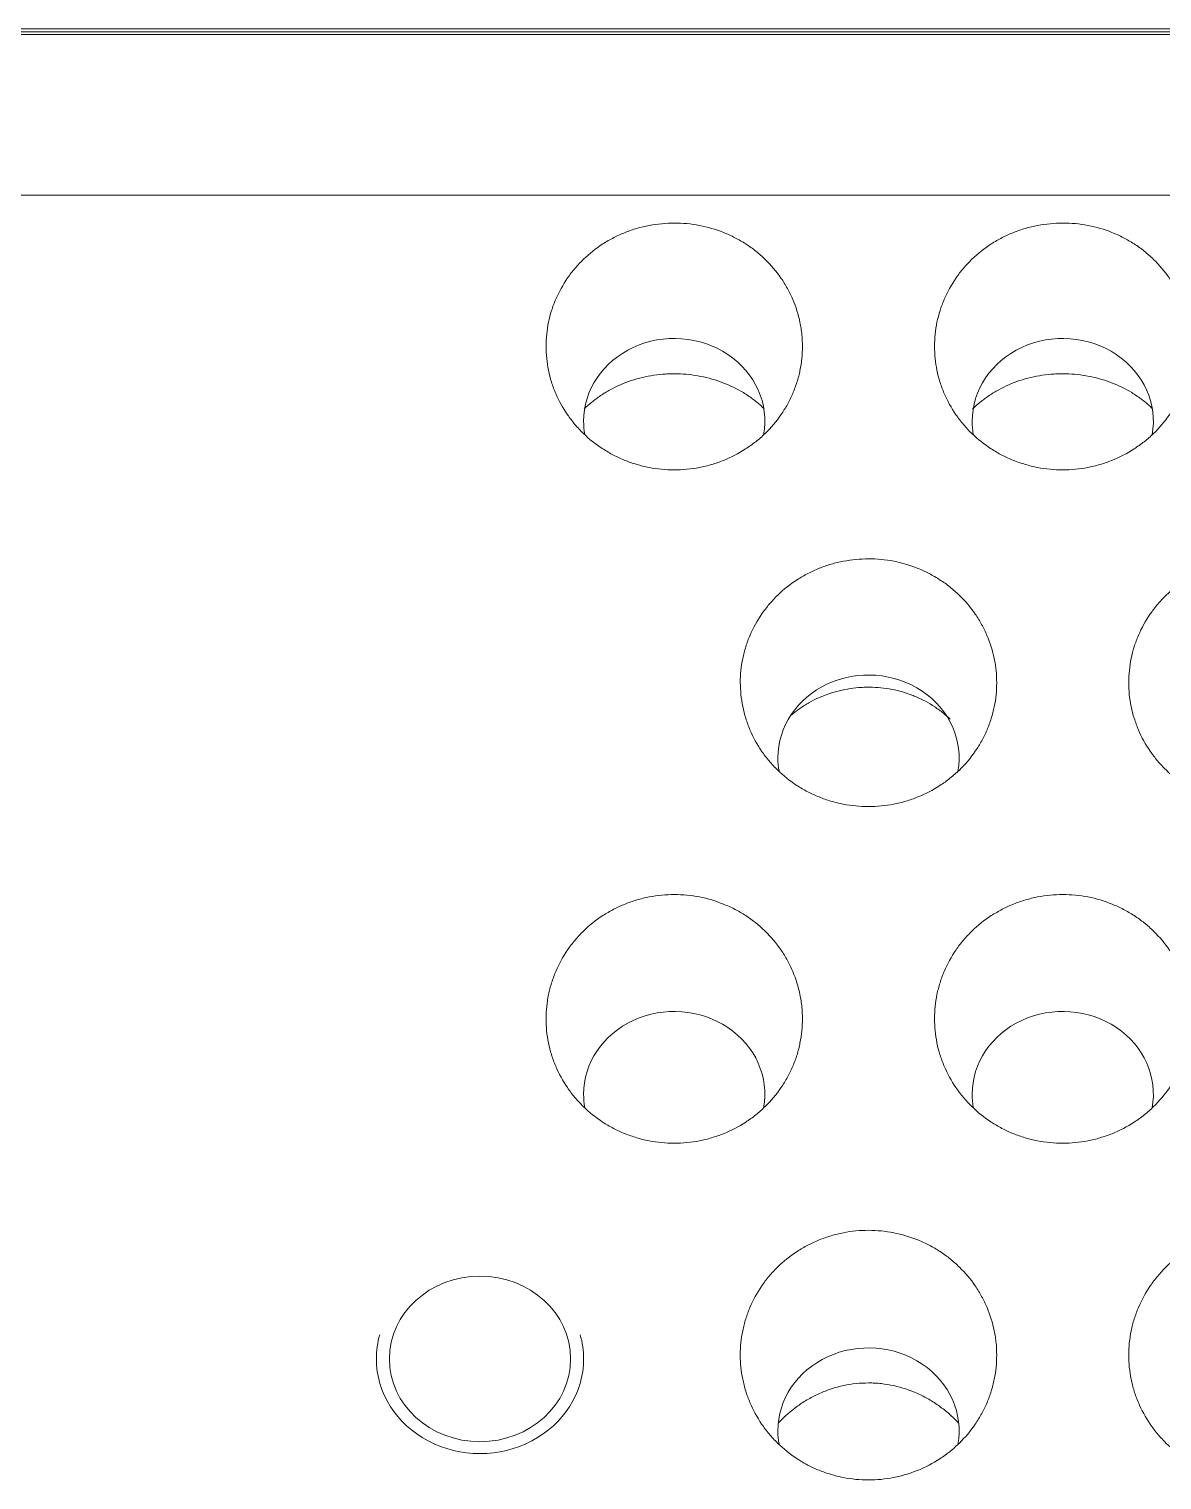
# Model space of a CAD drawing. Header units: millimetres. Extents: x 70151 to 230897, y 35202 to 113211.
# Drawn here: x 179187.7 to 179196.41, y 69244.43 to 69255.58 of the extents above; entities that cross this region are included whole.
import ezdxf

# ---------------------------------------------------------------- set-up
doc = ezdxf.new("R2010")
doc.units = ezdxf.units.MM
doc.header["$LTSCALE"] = 50
doc.layers.add('2-con', color=2, linetype='Continuous')
doc.layers.add('mark-B', color=2, linetype='Continuous', lineweight=20)

# ---------------------------------------------------------------- blocks, each defined once
blk = doc.blocks.new('무풍1WAY 대형')
at = {"layer": 'mark-B'}
for p, q in [((-551.699, -496.114), (0.012, -496.114)), ((-550.527, -496.135), (550.963, -496.135))]:
    blk.add_line(p, q, dxfattribs=at)
for centre, major_axis, start_param, end_param in [((-536.252, -485.908), (-0.797, 0), 3.141592, 6.283185), ((-539.24, -485.356), (0.697, 0), 2.974894, 6.283185), ((-539.24, -485.356), (0.697, 0), 0, 0.162483), ((-536.252, -485.908), (-0.797, 0), 0, 0.258688), ((-536.252, -485.908), (-0.797, 0), 2.882802, 3.141592), ((-540.734, -487.943), (0.697, 0), 2.976165, 6.283185), ((-540.734, -487.943), (0.697, 0), 0, 0.161204), ((-537.746, -487.943), (0.697, 0), 2.976165, 6.283185), ((-537.746, -487.943), (0.697, 0), 0, 0.161204), ((-539.24, -490.53), (0.697, 0), 2.977444, 6.283185), ((-539.24, -490.53), (0.697, 0), 0, 0.159831), ((-540.734, -493.118), (0.697, 0), 2.978723, 6.283185), ((-540.734, -493.118), (0.697, 0), 0, 0.158552), ((-537.746, -493.118), (0.697, 0), 2.978723, 6.283185), ((-537.746, -493.118), (0.697, 0), 0, 0.158552)]:
    blk.add_ellipse(centre, major_axis=major_axis, ratio=0.913545, start_param=start_param, end_param=end_param, dxfattribs=at)
blk.add_ellipse((-536.252, -485.908), major_axis=(-0.697, 0), ratio=0.913545, dxfattribs=at)
for points, knots in [([(-542.227, -484.977), (-542.162, -484.977), (-542.097, -484.984), (-542.017, -484.999), (-542.001, -485.003), (-541.97, -485.011), (-541.954, -485.015), (-541.907, -485.029), (-541.847, -485.05), (-541.789, -485.077), (-541.731, -485.107), (-541.703, -485.124), (-541.623, -485.177), (-541.573, -485.217), (-541.505, -485.283), (-541.484, -485.307), (-541.443, -485.356), (-541.423, -485.381), (-541.37, -485.459), (-541.34, -485.515), (-541.303, -485.602), (-541.292, -485.631), (-541.274, -485.691), (-541.266, -485.722), (-541.248, -485.813), (-541.241, -485.875), (-541.241, -486.001), (-541.248, -486.063), (-541.266, -486.155), (-541.274, -486.185), (-541.293, -486.245), (-541.304, -486.275), (-541.341, -486.362), (-541.371, -486.417), (-541.415, -486.482), (-541.425, -486.495), (-541.444, -486.52), (-541.454, -486.533), (-541.485, -486.569), (-541.506, -486.593), (-541.574, -486.659), (-541.624, -486.699), (-541.691, -486.743), (-541.705, -486.752), (-541.733, -486.768), (-541.747, -486.776), (-541.79, -486.798), (-541.848, -486.825), (-541.924, -486.851), (-541.971, -486.864), (-542.003, -486.872), (-542.019, -486.875), (-542.099, -486.891), (-542.163, -486.897), (-542.26, -486.897), (-542.293, -486.895), (-542.358, -486.889), (-542.39, -486.884), (-542.485, -486.866), (-542.547, -486.847), (-542.637, -486.811), (-542.666, -486.797), (-542.724, -486.767), (-542.779, -486.735), (-542.843, -486.688), (-542.88, -486.657), (-542.904, -486.636), (-542.915, -486.625), (-542.973, -486.569), (-543.013, -486.521), (-543.067, -486.443), (-543.083, -486.416), (-543.106, -486.374), (-543.113, -486.36), (-543.127, -486.332), (-543.133, -486.317), (-543.164, -486.245), (-543.182, -486.185), (-543.198, -486.109), (-543.201, -486.093), (-543.205, -486.062), (-543.207, -486.047), (-543.212, -486), (-543.214, -485.968), (-543.213, -485.875), (-543.207, -485.813), (-543.192, -485.736), (-543.188, -485.721), (-543.18, -485.69), (-543.176, -485.675), (-543.162, -485.63), (-543.14, -485.571), (-543.106, -485.501), (-543.083, -485.46), (-543.066, -485.433), (-543.058, -485.419), (-543.013, -485.354), (-542.972, -485.305), (-542.904, -485.239), (-542.88, -485.217), (-542.843, -485.187), (-542.83, -485.177), (-542.804, -485.158), (-542.79, -485.149), (-542.723, -485.105), (-542.667, -485.076), (-542.592, -485.045), (-542.577, -485.04), (-542.546, -485.029), (-542.53, -485.024), (-542.484, -485.01), (-542.452, -485.002), (-542.357, -484.984), (-542.293, -484.977), (-542.227, -484.977)], [0, 0, 0, 0, 0.03125, 0.03125, 0.039063, 0.039063, 0.046875, 0.046875, 0.0625, 0.078125, 0.078125, 0.09375, 0.09375, 0.125, 0.125, 0.140625, 0.140625, 0.15625, 0.15625, 0.1875, 0.1875, 0.203125, 0.203125, 0.21875, 0.21875, 0.25, 0.25, 0.28125, 0.28125, 0.296875, 0.296875, 0.3125, 0.3125, 0.34375, 0.34375, 0.351563, 0.351563, 0.359375, 0.359375, 0.375, 0.375, 0.40625, 0.40625, 0.414063, 0.414063, 0.421875, 0.421875, 0.4375, 0.453125, 0.460937, 0.460937, 0.46875, 0.46875, 0.5, 0.5, 0.515625, 0.515625, 0.53125, 0.53125, 0.5625, 0.5625, 0.578125, 0.578125, 0.59375, 0.609375, 0.617187, 0.617187, 0.625, 0.625, 0.65625, 0.65625, 0.671875, 0.671875, 0.679687, 0.679687, 0.6875, 0.6875, 0.71875, 0.71875, 0.726562, 0.726562, 0.734375, 0.734375, 0.75, 0.75, 0.78125, 0.78125, 0.789062, 0.789062, 0.796875, 0.796875, 0.8125, 0.828125, 0.835938, 0.835938, 0.84375, 0.84375, 0.875, 0.875, 0.890625, 0.890625, 0.898438, 0.898438, 0.90625, 0.90625, 0.9375, 0.9375, 0.945313, 0.945313, 0.953125, 0.953125, 0.96875, 0.96875, 1, 1, 1, 1]), ([(-539.24, -484.977), (-539.174, -484.977), (-539.11, -484.984), (-539.029, -484.999), (-539.013, -485.003), (-538.982, -485.011), (-538.966, -485.015), (-538.92, -485.029), (-538.859, -485.05), (-538.801, -485.077), (-538.744, -485.107), (-538.716, -485.124), (-538.635, -485.177), (-538.586, -485.217), (-538.518, -485.283), (-538.496, -485.307), (-538.455, -485.356), (-538.436, -485.381), (-538.383, -485.459), (-538.353, -485.515), (-538.316, -485.602), (-538.305, -485.631), (-538.286, -485.691), (-538.279, -485.722), (-538.26, -485.813), (-538.254, -485.875), (-538.254, -486.001), (-538.26, -486.063), (-538.279, -486.155), (-538.287, -486.185), (-538.305, -486.245), (-538.316, -486.275), (-538.353, -486.362), (-538.383, -486.417), (-538.428, -486.482), (-538.437, -486.495), (-538.456, -486.52), (-538.466, -486.533), (-538.497, -486.569), (-538.519, -486.593), (-538.587, -486.659), (-538.636, -486.699), (-538.704, -486.743), (-538.718, -486.752), (-538.746, -486.768), (-538.76, -486.776), (-538.802, -486.798), (-538.861, -486.825), (-538.937, -486.851), (-538.984, -486.864), (-539.015, -486.872), (-539.031, -486.875), (-539.111, -486.891), (-539.176, -486.897), (-539.273, -486.897), (-539.305, -486.895), (-539.37, -486.889), (-539.402, -486.884), (-539.498, -486.866), (-539.559, -486.847), (-539.649, -486.811), (-539.679, -486.797), (-539.736, -486.767), (-539.791, -486.735), (-539.856, -486.688), (-539.892, -486.657), (-539.916, -486.636), (-539.928, -486.625), (-539.985, -486.569), (-540.026, -486.521), (-540.079, -486.443), (-540.095, -486.416), (-540.118, -486.374), (-540.125, -486.36), (-540.139, -486.332), (-540.146, -486.317), (-540.176, -486.245), (-540.195, -486.185), (-540.21, -486.109), (-540.213, -486.093), (-540.218, -486.062), (-540.22, -486.047), (-540.224, -486), (-540.226, -485.968), (-540.226, -485.875), (-540.22, -485.813), (-540.204, -485.736), (-540.201, -485.721), (-540.193, -485.69), (-540.188, -485.675), (-540.174, -485.63), (-540.153, -485.571), (-540.119, -485.501), (-540.095, -485.46), (-540.079, -485.433), (-540.07, -485.419), (-540.025, -485.354), (-539.984, -485.305), (-539.916, -485.239), (-539.893, -485.217), (-539.855, -485.187), (-539.842, -485.177), (-539.816, -485.158), (-539.803, -485.149), (-539.736, -485.105), (-539.679, -485.076), (-539.604, -485.045), (-539.589, -485.04), (-539.558, -485.029), (-539.543, -485.024), (-539.496, -485.01), (-539.465, -485.002), (-539.37, -484.984), (-539.305, -484.977), (-539.24, -484.977)], [0, 0, 0, 0, 0.03125, 0.03125, 0.039062, 0.039062, 0.046875, 0.046875, 0.0625, 0.078125, 0.078125, 0.09375, 0.09375, 0.125, 0.125, 0.140625, 0.140625, 0.15625, 0.15625, 0.1875, 0.1875, 0.203125, 0.203125, 0.21875, 0.21875, 0.25, 0.25, 0.28125, 0.28125, 0.296875, 0.296875, 0.3125, 0.3125, 0.34375, 0.34375, 0.351562, 0.351562, 0.359375, 0.359375, 0.375, 0.375, 0.40625, 0.40625, 0.414062, 0.414062, 0.421875, 0.421875, 0.4375, 0.453125, 0.460937, 0.460937, 0.46875, 0.46875, 0.5, 0.5, 0.515625, 0.515625, 0.53125, 0.53125, 0.5625, 0.5625, 0.578125, 0.578125, 0.59375, 0.609375, 0.617187, 0.617187, 0.625, 0.625, 0.65625, 0.65625, 0.671875, 0.671875, 0.679687, 0.679687, 0.6875, 0.6875, 0.71875, 0.71875, 0.726562, 0.726562, 0.734375, 0.734375, 0.75, 0.75, 0.78125, 0.78125, 0.789062, 0.789062, 0.796875, 0.796875, 0.8125, 0.828125, 0.835937, 0.835937, 0.84375, 0.84375, 0.875, 0.875, 0.890625, 0.890625, 0.898437, 0.898437, 0.90625, 0.90625, 0.9375, 0.9375, 0.945312, 0.945312, 0.953125, 0.953125, 0.96875, 0.96875, 1, 1, 1, 1]), ([(-538.544, -485.412), (-538.546, -485.414), (-538.548, -485.416), (-538.595, -485.465), (-538.643, -485.508), (-538.722, -485.565), (-538.749, -485.582), (-538.806, -485.615), (-538.863, -485.644), (-538.938, -485.673), (-538.985, -485.687), (-539.017, -485.696), (-539.033, -485.699), (-539.112, -485.717), (-539.176, -485.723), (-539.257, -485.723), (-539.273, -485.723), (-539.306, -485.721), (-539.322, -485.72), (-539.371, -485.714), (-539.403, -485.709), (-539.497, -485.689), (-539.558, -485.668), (-539.632, -485.635), (-539.647, -485.628), (-539.676, -485.613), (-539.69, -485.606), (-539.732, -485.581), (-539.786, -485.546), (-539.849, -485.496), (-539.885, -485.463), (-539.908, -485.441), (-539.919, -485.429), (-539.931, -485.416), (-539.932, -485.416), (-539.932, -485.415)], [0, 0, 0, 0, 0.005586, 0.005586, 0.129686, 0.129686, 0.191736, 0.191736, 0.253786, 0.315837, 0.346862, 0.346862, 0.377887, 0.377887, 0.501987, 0.501987, 0.533012, 0.533012, 0.564037, 0.564037, 0.626087, 0.626087, 0.750188, 0.750188, 0.781213, 0.781213, 0.812238, 0.812238, 0.874288, 0.936338, 0.967363, 0.967363, 0.998388, 0.998388, 1, 1, 1, 1]), ([(-540.734, -487.566), (-540.668, -487.566), (-540.603, -487.573), (-540.523, -487.588), (-540.507, -487.592), (-540.476, -487.6), (-540.46, -487.604), (-540.414, -487.618), (-540.353, -487.639), (-540.295, -487.666), (-540.238, -487.696), (-540.21, -487.712), (-540.129, -487.765), (-540.08, -487.805), (-540.012, -487.871), (-539.99, -487.894), (-539.949, -487.943), (-539.93, -487.969), (-539.877, -488.046), (-539.847, -488.101), (-539.81, -488.188), (-539.799, -488.218), (-539.78, -488.278), (-539.773, -488.308), (-539.754, -488.399), (-539.748, -488.461), (-539.748, -488.587), (-539.754, -488.648), (-539.773, -488.74), (-539.781, -488.77), (-539.799, -488.83), (-539.81, -488.859), (-539.847, -488.946), (-539.877, -489.001), (-539.922, -489.066), (-539.931, -489.079), (-539.95, -489.104), (-539.96, -489.116), (-539.991, -489.153), (-540.013, -489.176), (-540.081, -489.242), (-540.13, -489.282), (-540.198, -489.326), (-540.212, -489.334), (-540.24, -489.35), (-540.254, -489.358), (-540.297, -489.38), (-540.355, -489.407), (-540.431, -489.433), (-540.478, -489.446), (-540.509, -489.454), (-540.525, -489.457), (-540.605, -489.473), (-540.669, -489.479), (-540.766, -489.479), (-540.799, -489.477), (-540.864, -489.471), (-540.896, -489.466), (-540.991, -489.448), (-541.053, -489.429), (-541.143, -489.393), (-541.172, -489.38), (-541.229, -489.35), (-541.285, -489.318), (-541.349, -489.271), (-541.386, -489.24), (-541.41, -489.219), (-541.421, -489.208), (-541.479, -489.152), (-541.519, -489.104), (-541.573, -489.026), (-541.589, -489), (-541.612, -488.958), (-541.619, -488.944), (-541.633, -488.916), (-541.639, -488.901), (-541.67, -488.829), (-541.688, -488.77), (-541.704, -488.694), (-541.707, -488.678), (-541.711, -488.647), (-541.713, -488.632), (-541.718, -488.585), (-541.72, -488.554), (-541.72, -488.461), (-541.713, -488.399), (-541.698, -488.322), (-541.694, -488.307), (-541.686, -488.276), (-541.682, -488.261), (-541.668, -488.217), (-541.647, -488.158), (-541.612, -488.088), (-541.589, -488.047), (-541.572, -488.02), (-541.564, -488.006), (-541.519, -487.941), (-541.478, -487.893), (-541.41, -487.826), (-541.386, -487.805), (-541.349, -487.775), (-541.336, -487.765), (-541.31, -487.747), (-541.296, -487.738), (-541.229, -487.694), (-541.173, -487.664), (-541.098, -487.634), (-541.083, -487.628), (-541.052, -487.618), (-541.036, -487.613), (-540.99, -487.599), (-540.958, -487.591), (-540.863, -487.573), (-540.799, -487.566), (-540.734, -487.566)], [0, 0, 0, 0, 0.03125, 0.03125, 0.039062, 0.039062, 0.046875, 0.046875, 0.0625, 0.078125, 0.078125, 0.09375, 0.09375, 0.125, 0.125, 0.140625, 0.140625, 0.15625, 0.15625, 0.1875, 0.1875, 0.203125, 0.203125, 0.21875, 0.21875, 0.25, 0.25, 0.28125, 0.28125, 0.296875, 0.296875, 0.3125, 0.3125, 0.34375, 0.34375, 0.351563, 0.351563, 0.359375, 0.359375, 0.375, 0.375, 0.40625, 0.40625, 0.414063, 0.414063, 0.421875, 0.421875, 0.4375, 0.453125, 0.460938, 0.460938, 0.46875, 0.46875, 0.5, 0.5, 0.515625, 0.515625, 0.53125, 0.53125, 0.5625, 0.5625, 0.578125, 0.578125, 0.59375, 0.609375, 0.617188, 0.617188, 0.625, 0.625, 0.65625, 0.65625, 0.671875, 0.671875, 0.679688, 0.679688, 0.6875, 0.6875, 0.71875, 0.71875, 0.726563, 0.726563, 0.734375, 0.734375, 0.75, 0.75, 0.78125, 0.78125, 0.789063, 0.789063, 0.796875, 0.796875, 0.8125, 0.828125, 0.835938, 0.835938, 0.84375, 0.84375, 0.875, 0.875, 0.890625, 0.890625, 0.898438, 0.898438, 0.90625, 0.90625, 0.9375, 0.9375, 0.945313, 0.945313, 0.953125, 0.953125, 0.96875, 0.96875, 1, 1, 1, 1]), ([(-537.746, -487.566), (-537.681, -487.566), (-537.616, -487.573), (-537.536, -487.588), (-537.52, -487.592), (-537.488, -487.6), (-537.473, -487.604), (-537.426, -487.618), (-537.366, -487.639), (-537.307, -487.666), (-537.25, -487.696), (-537.222, -487.712), (-537.142, -487.765), (-537.092, -487.805), (-537.024, -487.871), (-537.003, -487.894), (-536.961, -487.943), (-536.942, -487.969), (-536.889, -488.046), (-536.859, -488.101), (-536.822, -488.188), (-536.811, -488.218), (-536.793, -488.278), (-536.785, -488.308), (-536.766, -488.399), (-536.76, -488.461), (-536.76, -488.587), (-536.767, -488.648), (-536.785, -488.74), (-536.793, -488.77), (-536.812, -488.83), (-536.823, -488.859), (-536.86, -488.946), (-536.89, -489.001), (-536.934, -489.066), (-536.943, -489.079), (-536.963, -489.104), (-536.973, -489.116), (-537.004, -489.153), (-537.025, -489.176), (-537.093, -489.242), (-537.143, -489.282), (-537.21, -489.326), (-537.224, -489.334), (-537.252, -489.35), (-537.266, -489.358), (-537.309, -489.38), (-537.367, -489.407), (-537.443, -489.433), (-537.49, -489.446), (-537.522, -489.454), (-537.538, -489.457), (-537.618, -489.473), (-537.682, -489.479), (-537.779, -489.479), (-537.811, -489.477), (-537.876, -489.471), (-537.909, -489.466), (-538.004, -489.448), (-538.065, -489.429), (-538.155, -489.393), (-538.185, -489.38), (-538.242, -489.35), (-538.297, -489.318), (-538.362, -489.271), (-538.398, -489.24), (-538.422, -489.219), (-538.434, -489.208), (-538.491, -489.152), (-538.532, -489.104), (-538.585, -489.026), (-538.602, -489), (-538.624, -488.958), (-538.632, -488.944), (-538.645, -488.916), (-538.652, -488.901), (-538.682, -488.829), (-538.701, -488.77), (-538.716, -488.694), (-538.719, -488.678), (-538.724, -488.647), (-538.726, -488.632), (-538.731, -488.585), (-538.732, -488.554), (-538.732, -488.461), (-538.726, -488.399), (-538.71, -488.322), (-538.707, -488.307), (-538.699, -488.276), (-538.695, -488.261), (-538.681, -488.217), (-538.659, -488.158), (-538.625, -488.088), (-538.601, -488.047), (-538.585, -488.02), (-538.576, -488.006), (-538.531, -487.941), (-538.49, -487.893), (-538.422, -487.826), (-538.399, -487.805), (-538.361, -487.775), (-538.348, -487.765), (-538.322, -487.747), (-538.309, -487.738), (-538.242, -487.694), (-538.185, -487.664), (-538.11, -487.634), (-538.095, -487.628), (-538.064, -487.618), (-538.049, -487.613), (-538.002, -487.599), (-537.971, -487.591), (-537.876, -487.573), (-537.812, -487.566), (-537.746, -487.566)], [0, 0, 0, 0, 0.03125, 0.03125, 0.039063, 0.039063, 0.046875, 0.046875, 0.0625, 0.078125, 0.078125, 0.09375, 0.09375, 0.125, 0.125, 0.140625, 0.140625, 0.15625, 0.15625, 0.1875, 0.1875, 0.203125, 0.203125, 0.21875, 0.21875, 0.25, 0.25, 0.28125, 0.28125, 0.296875, 0.296875, 0.3125, 0.3125, 0.34375, 0.34375, 0.351563, 0.351563, 0.359375, 0.359375, 0.375, 0.375, 0.40625, 0.40625, 0.414063, 0.414063, 0.421875, 0.421875, 0.4375, 0.453125, 0.460938, 0.460938, 0.46875, 0.46875, 0.5, 0.5, 0.515625, 0.515625, 0.53125, 0.53125, 0.5625, 0.5625, 0.578125, 0.578125, 0.59375, 0.609375, 0.617188, 0.617188, 0.625, 0.625, 0.65625, 0.65625, 0.671875, 0.671875, 0.679688, 0.679688, 0.6875, 0.6875, 0.71875, 0.71875, 0.726563, 0.726563, 0.734375, 0.734375, 0.75, 0.75, 0.78125, 0.78125, 0.789063, 0.789063, 0.796875, 0.796875, 0.8125, 0.828125, 0.835938, 0.835938, 0.84375, 0.84375, 0.875, 0.875, 0.890625, 0.890625, 0.898438, 0.898438, 0.90625, 0.90625, 0.9375, 0.9375, 0.945313, 0.945313, 0.953125, 0.953125, 0.96875, 0.96875, 1, 1, 1, 1]), ([(-542.227, -490.155), (-542.162, -490.155), (-542.097, -490.162), (-542.017, -490.177), (-542.001, -490.181), (-541.97, -490.188), (-541.954, -490.193), (-541.908, -490.206), (-541.847, -490.228), (-541.789, -490.254), (-541.732, -490.284), (-541.704, -490.3), (-541.623, -490.353), (-541.574, -490.392), (-541.506, -490.459), (-541.484, -490.482), (-541.443, -490.531), (-541.424, -490.556), (-541.37, -490.633), (-541.34, -490.688), (-541.304, -490.775), (-541.293, -490.804), (-541.274, -490.864), (-541.259, -490.924), (-541.249, -490.985), (-541.243, -491.047), (-541.242, -491.078), (-541.242, -491.172), (-541.248, -491.233), (-541.267, -491.324), (-541.274, -491.354), (-541.288, -491.399), (-541.294, -491.414), (-541.304, -491.444), (-541.31, -491.458), (-541.341, -491.53), (-541.371, -491.585), (-541.416, -491.649), (-541.425, -491.662), (-541.444, -491.687), (-541.454, -491.7), (-541.485, -491.736), (-541.507, -491.759), (-541.575, -491.825), (-541.625, -491.864), (-541.692, -491.908), (-541.706, -491.917), (-541.734, -491.933), (-541.748, -491.94), (-541.791, -491.963), (-541.849, -491.989), (-541.925, -492.015), (-541.972, -492.028), (-542.003, -492.036), (-542.019, -492.039), (-542.099, -492.054), (-542.163, -492.06), (-542.26, -492.06), (-542.293, -492.059), (-542.358, -492.053), (-542.39, -492.048), (-542.485, -492.03), (-542.546, -492.011), (-542.636, -491.975), (-542.666, -491.962), (-542.723, -491.932), (-542.778, -491.9), (-542.843, -491.854), (-542.879, -491.823), (-542.903, -491.802), (-542.915, -491.791), (-542.972, -491.736), (-543.013, -491.687), (-543.066, -491.61), (-543.083, -491.583), (-543.105, -491.542), (-543.113, -491.528), (-543.127, -491.5), (-543.133, -491.485), (-543.164, -491.414), (-543.182, -491.354), (-543.198, -491.278), (-543.2, -491.263), (-543.205, -491.232), (-543.207, -491.217), (-543.212, -491.17), (-543.213, -491.139), (-543.213, -491.046), (-543.207, -490.985), (-543.191, -490.908), (-543.188, -490.893), (-543.18, -490.863), (-543.176, -490.847), (-543.162, -490.803), (-543.14, -490.744), (-543.106, -490.674), (-543.082, -490.634), (-543.066, -490.607), (-543.057, -490.594), (-543.012, -490.528), (-542.971, -490.48), (-542.903, -490.414), (-542.88, -490.393), (-542.842, -490.363), (-542.829, -490.353), (-542.803, -490.335), (-542.79, -490.326), (-542.723, -490.282), (-542.666, -490.253), (-542.591, -490.223), (-542.576, -490.217), (-542.546, -490.206), (-542.53, -490.201), (-542.483, -490.188), (-542.452, -490.18), (-542.357, -490.162), (-542.293, -490.155), (-542.227, -490.155)], [0, 0, 0, 0, 0.03125, 0.03125, 0.039063, 0.039063, 0.046875, 0.046875, 0.0625, 0.078125, 0.078125, 0.09375, 0.09375, 0.125, 0.125, 0.140625, 0.140625, 0.15625, 0.15625, 0.1875, 0.1875, 0.203125, 0.203125, 0.21875, 0.234375, 0.234375, 0.25, 0.25, 0.28125, 0.28125, 0.296875, 0.296875, 0.304688, 0.304688, 0.3125, 0.3125, 0.34375, 0.34375, 0.351563, 0.351563, 0.359375, 0.359375, 0.375, 0.375, 0.40625, 0.40625, 0.414063, 0.414063, 0.421875, 0.421875, 0.4375, 0.453125, 0.460938, 0.460938, 0.46875, 0.46875, 0.5, 0.5, 0.515625, 0.515625, 0.53125, 0.53125, 0.5625, 0.5625, 0.578125, 0.578125, 0.59375, 0.609375, 0.617188, 0.617188, 0.625, 0.625, 0.65625, 0.65625, 0.671875, 0.671875, 0.679688, 0.679688, 0.6875, 0.6875, 0.71875, 0.71875, 0.726563, 0.726563, 0.734375, 0.734375, 0.75, 0.75, 0.78125, 0.78125, 0.789063, 0.789063, 0.796875, 0.796875, 0.8125, 0.828125, 0.835938, 0.835938, 0.84375, 0.84375, 0.875, 0.875, 0.890625, 0.890625, 0.898438, 0.898438, 0.90625, 0.90625, 0.9375, 0.9375, 0.945313, 0.945313, 0.953125, 0.953125, 0.96875, 0.96875, 1, 1, 1, 1]), ([(-539.24, -490.155), (-539.175, -490.155), (-539.11, -490.162), (-539.03, -490.177), (-539.014, -490.181), (-538.982, -490.188), (-538.967, -490.193), (-538.92, -490.206), (-538.86, -490.228), (-538.801, -490.254), (-538.744, -490.284), (-538.716, -490.3), (-538.636, -490.353), (-538.586, -490.392), (-538.518, -490.459), (-538.497, -490.482), (-538.455, -490.531), (-538.436, -490.556), (-538.383, -490.633), (-538.353, -490.688), (-538.316, -490.775), (-538.305, -490.804), (-538.287, -490.864), (-538.271, -490.924), (-538.262, -490.985), (-538.256, -491.047), (-538.254, -491.078), (-538.254, -491.172), (-538.26, -491.233), (-538.279, -491.324), (-538.287, -491.354), (-538.301, -491.399), (-538.306, -491.414), (-538.317, -491.444), (-538.323, -491.458), (-538.353, -491.53), (-538.384, -491.585), (-538.428, -491.649), (-538.437, -491.662), (-538.457, -491.687), (-538.467, -491.7), (-538.498, -491.736), (-538.519, -491.759), (-538.587, -491.825), (-538.637, -491.864), (-538.704, -491.908), (-538.718, -491.917), (-538.746, -491.933), (-538.76, -491.94), (-538.803, -491.963), (-538.861, -491.989), (-538.937, -492.015), (-538.984, -492.028), (-539.016, -492.036), (-539.032, -492.039), (-539.111, -492.054), (-539.176, -492.06), (-539.273, -492.06), (-539.305, -492.059), (-539.37, -492.053), (-539.402, -492.048), (-539.497, -492.03), (-539.559, -492.011), (-539.649, -491.975), (-539.678, -491.962), (-539.735, -491.932), (-539.791, -491.9), (-539.855, -491.854), (-539.892, -491.823), (-539.916, -491.802), (-539.927, -491.791), (-539.985, -491.736), (-540.025, -491.687), (-540.079, -491.61), (-540.095, -491.583), (-540.118, -491.542), (-540.125, -491.528), (-540.139, -491.5), (-540.145, -491.485), (-540.176, -491.414), (-540.195, -491.354), (-540.21, -491.278), (-540.213, -491.263), (-540.218, -491.232), (-540.22, -491.217), (-540.224, -491.17), (-540.226, -491.139), (-540.226, -491.046), (-540.22, -490.985), (-540.204, -490.908), (-540.2, -490.893), (-540.193, -490.863), (-540.188, -490.847), (-540.174, -490.803), (-540.153, -490.744), (-540.119, -490.674), (-540.095, -490.634), (-540.078, -490.607), (-540.07, -490.594), (-540.025, -490.528), (-539.984, -490.48), (-539.916, -490.414), (-539.892, -490.393), (-539.854, -490.363), (-539.842, -490.353), (-539.816, -490.335), (-539.802, -490.326), (-539.735, -490.282), (-539.679, -490.253), (-539.604, -490.223), (-539.589, -490.217), (-539.558, -490.206), (-539.542, -490.201), (-539.496, -490.188), (-539.465, -490.18), (-539.37, -490.162), (-539.305, -490.155), (-539.24, -490.155)], [0, 0, 0, 0, 0.03125, 0.03125, 0.039063, 0.039063, 0.046875, 0.046875, 0.0625, 0.078125, 0.078125, 0.09375, 0.09375, 0.125, 0.125, 0.140625, 0.140625, 0.15625, 0.15625, 0.1875, 0.1875, 0.203125, 0.203125, 0.21875, 0.234375, 0.234375, 0.25, 0.25, 0.28125, 0.28125, 0.296875, 0.296875, 0.304687, 0.304687, 0.3125, 0.3125, 0.34375, 0.34375, 0.351562, 0.351562, 0.359375, 0.359375, 0.375, 0.375, 0.40625, 0.40625, 0.414062, 0.414062, 0.421875, 0.421875, 0.4375, 0.453125, 0.460937, 0.460937, 0.46875, 0.46875, 0.5, 0.5, 0.515625, 0.515625, 0.53125, 0.53125, 0.5625, 0.5625, 0.578125, 0.578125, 0.59375, 0.609375, 0.617187, 0.617187, 0.625, 0.625, 0.65625, 0.65625, 0.671875, 0.671875, 0.679687, 0.679687, 0.6875, 0.6875, 0.71875, 0.71875, 0.726562, 0.726562, 0.734375, 0.734375, 0.75, 0.75, 0.78125, 0.78125, 0.789062, 0.789062, 0.796875, 0.796875, 0.8125, 0.828125, 0.835937, 0.835937, 0.84375, 0.84375, 0.875, 0.875, 0.890625, 0.890625, 0.898437, 0.898437, 0.90625, 0.90625, 0.9375, 0.9375, 0.945312, 0.945312, 0.953125, 0.953125, 0.96875, 0.96875, 1, 1, 1, 1]), ([(-538.644, -490.856), (-538.644, -490.857), (-538.645, -490.857), (-538.666, -490.875), (-538.688, -490.892), (-538.734, -490.925), (-538.757, -490.94), (-538.83, -490.981), (-538.881, -491.004), (-538.948, -491.027), (-538.961, -491.031), (-538.989, -491.039), (-539.002, -491.043), (-539.044, -491.053), (-539.1, -491.064), (-539.17, -491.071), (-539.213, -491.073), (-539.242, -491.073), (-539.256, -491.073), (-539.328, -491.071), (-539.385, -491.064), (-539.468, -491.046), (-539.495, -491.039), (-539.536, -491.026), (-539.549, -491.021), (-539.576, -491.012), (-539.589, -491.006), (-539.654, -490.979), (-539.703, -490.953), (-539.761, -490.914), (-539.772, -490.906), (-539.795, -490.89), (-539.806, -490.881), (-539.834, -490.858), (-539.851, -490.843), (-539.867, -490.828)], [0, 0, 0, 0, 0.001387, 0.001387, 0.064486, 0.064486, 0.127586, 0.127586, 0.253785, 0.253785, 0.285335, 0.285335, 0.316884, 0.316884, 0.379984, 0.443083, 0.474633, 0.474633, 0.506183, 0.506183, 0.632382, 0.632382, 0.695482, 0.695482, 0.727031, 0.727031, 0.758581, 0.758581, 0.88478, 0.88478, 0.91633, 0.91633, 0.94788, 0.94788, 1, 1, 1, 1]), ([(-540.734, -492.744), (-540.668, -492.744), (-540.604, -492.751), (-540.524, -492.766), (-540.508, -492.77), (-540.476, -492.777), (-540.461, -492.782), (-540.414, -492.795), (-540.354, -492.816), (-540.295, -492.843), (-540.238, -492.872), (-540.21, -492.889), (-540.13, -492.941), (-540.08, -492.98), (-540.012, -493.046), (-539.99, -493.069), (-539.949, -493.118), (-539.93, -493.143), (-539.877, -493.22), (-539.847, -493.275), (-539.81, -493.361), (-539.799, -493.391), (-539.78, -493.45), (-539.765, -493.51), (-539.756, -493.571), (-539.749, -493.632), (-539.748, -493.664), (-539.748, -493.757), (-539.754, -493.819), (-539.773, -493.909), (-539.781, -493.939), (-539.795, -493.984), (-539.8, -493.999), (-539.811, -494.028), (-539.817, -494.042), (-539.847, -494.114), (-539.878, -494.168), (-539.922, -494.233), (-539.931, -494.246), (-539.951, -494.271), (-539.961, -494.283), (-539.992, -494.319), (-540.013, -494.342), (-540.081, -494.408), (-540.131, -494.447), (-540.198, -494.491), (-540.212, -494.499), (-540.24, -494.515), (-540.254, -494.523), (-540.297, -494.545), (-540.355, -494.571), (-540.431, -494.598), (-540.478, -494.61), (-540.51, -494.618), (-540.526, -494.621), (-540.605, -494.636), (-540.669, -494.642), (-540.766, -494.642), (-540.799, -494.641), (-540.864, -494.635), (-540.896, -494.63), (-540.991, -494.612), (-541.053, -494.594), (-541.142, -494.558), (-541.172, -494.544), (-541.229, -494.515), (-541.284, -494.483), (-541.349, -494.437), (-541.385, -494.406), (-541.409, -494.385), (-541.421, -494.374), (-541.478, -494.319), (-541.519, -494.271), (-541.572, -494.194), (-541.589, -494.167), (-541.612, -494.126), (-541.619, -494.112), (-541.633, -494.084), (-541.639, -494.07), (-541.67, -493.998), (-541.688, -493.939), (-541.704, -493.863), (-541.707, -493.848), (-541.711, -493.817), (-541.713, -493.802), (-541.718, -493.755), (-541.72, -493.724), (-541.72, -493.632), (-541.713, -493.57), (-541.698, -493.494), (-541.694, -493.479), (-541.686, -493.449), (-541.682, -493.434), (-541.668, -493.389), (-541.646, -493.331), (-541.612, -493.261), (-541.588, -493.221), (-541.572, -493.194), (-541.563, -493.181), (-541.518, -493.116), (-541.478, -493.068), (-541.409, -493.002), (-541.386, -492.981), (-541.348, -492.951), (-541.335, -492.942), (-541.309, -492.923), (-541.296, -492.914), (-541.229, -492.871), (-541.172, -492.841), (-541.097, -492.811), (-541.082, -492.806), (-541.052, -492.795), (-541.036, -492.79), (-540.989, -492.776), (-540.958, -492.769), (-540.863, -492.751), (-540.799, -492.744), (-540.734, -492.744)], [0, 0, 0, 0, 0.03125, 0.03125, 0.039063, 0.039063, 0.046875, 0.046875, 0.0625, 0.078125, 0.078125, 0.09375, 0.09375, 0.125, 0.125, 0.140625, 0.140625, 0.15625, 0.15625, 0.1875, 0.1875, 0.203125, 0.203125, 0.21875, 0.234375, 0.234375, 0.25, 0.25, 0.28125, 0.28125, 0.296875, 0.296875, 0.304688, 0.304688, 0.3125, 0.3125, 0.34375, 0.34375, 0.351563, 0.351563, 0.359375, 0.359375, 0.375, 0.375, 0.40625, 0.40625, 0.414063, 0.414063, 0.421875, 0.421875, 0.4375, 0.453125, 0.460938, 0.460938, 0.46875, 0.46875, 0.5, 0.5, 0.515625, 0.515625, 0.53125, 0.53125, 0.5625, 0.5625, 0.578125, 0.578125, 0.59375, 0.609375, 0.617188, 0.617188, 0.625, 0.625, 0.65625, 0.65625, 0.671875, 0.671875, 0.679688, 0.679688, 0.6875, 0.6875, 0.71875, 0.71875, 0.726563, 0.726563, 0.734375, 0.734375, 0.75, 0.75, 0.78125, 0.78125, 0.789063, 0.789063, 0.796875, 0.796875, 0.8125, 0.828125, 0.835938, 0.835938, 0.84375, 0.84375, 0.875, 0.875, 0.890625, 0.890625, 0.898438, 0.898438, 0.90625, 0.90625, 0.9375, 0.9375, 0.945313, 0.945313, 0.953125, 0.953125, 0.96875, 0.96875, 1, 1, 1, 1]), ([(-537.746, -492.744), (-537.681, -492.744), (-537.616, -492.751), (-537.536, -492.766), (-537.52, -492.77), (-537.489, -492.777), (-537.473, -492.782), (-537.427, -492.795), (-537.366, -492.816), (-537.308, -492.843), (-537.251, -492.872), (-537.223, -492.889), (-537.142, -492.941), (-537.093, -492.98), (-537.025, -493.046), (-537.003, -493.069), (-536.962, -493.118), (-536.943, -493.143), (-536.889, -493.22), (-536.859, -493.275), (-536.822, -493.361), (-536.811, -493.391), (-536.793, -493.45), (-536.777, -493.51), (-536.768, -493.571), (-536.762, -493.632), (-536.76, -493.664), (-536.76, -493.757), (-536.767, -493.819), (-536.785, -493.909), (-536.793, -493.939), (-536.807, -493.984), (-536.812, -493.999), (-536.823, -494.028), (-536.829, -494.042), (-536.86, -494.114), (-536.89, -494.168), (-536.935, -494.233), (-536.944, -494.246), (-536.963, -494.271), (-536.973, -494.283), (-537.004, -494.319), (-537.026, -494.342), (-537.094, -494.408), (-537.143, -494.447), (-537.211, -494.491), (-537.225, -494.499), (-537.253, -494.515), (-537.267, -494.523), (-537.309, -494.545), (-537.368, -494.571), (-537.444, -494.598), (-537.49, -494.61), (-537.522, -494.618), (-537.538, -494.621), (-537.618, -494.636), (-537.682, -494.642), (-537.779, -494.642), (-537.811, -494.641), (-537.876, -494.635), (-537.908, -494.63), (-538.003, -494.612), (-538.065, -494.594), (-538.155, -494.558), (-538.184, -494.544), (-538.241, -494.515), (-538.297, -494.483), (-538.361, -494.437), (-538.398, -494.406), (-538.422, -494.385), (-538.433, -494.374), (-538.491, -494.319), (-538.531, -494.271), (-538.585, -494.194), (-538.601, -494.167), (-538.624, -494.126), (-538.631, -494.112), (-538.645, -494.084), (-538.652, -494.07), (-538.682, -493.998), (-538.701, -493.939), (-538.716, -493.863), (-538.719, -493.848), (-538.724, -493.817), (-538.726, -493.802), (-538.73, -493.755), (-538.732, -493.724), (-538.732, -493.632), (-538.726, -493.57), (-538.71, -493.494), (-538.707, -493.479), (-538.699, -493.449), (-538.694, -493.434), (-538.68, -493.389), (-538.659, -493.331), (-538.625, -493.261), (-538.601, -493.221), (-538.584, -493.194), (-538.576, -493.181), (-538.531, -493.116), (-538.49, -493.068), (-538.422, -493.002), (-538.398, -492.981), (-538.36, -492.951), (-538.348, -492.942), (-538.322, -492.923), (-538.308, -492.914), (-538.241, -492.871), (-538.185, -492.841), (-538.11, -492.811), (-538.095, -492.806), (-538.064, -492.795), (-538.049, -492.79), (-538.002, -492.776), (-537.971, -492.769), (-537.876, -492.751), (-537.812, -492.744), (-537.746, -492.744)], [0, 0, 0, 0, 0.03125, 0.03125, 0.039063, 0.039063, 0.046875, 0.046875, 0.0625, 0.078125, 0.078125, 0.09375, 0.09375, 0.125, 0.125, 0.140625, 0.140625, 0.15625, 0.15625, 0.1875, 0.1875, 0.203125, 0.203125, 0.21875, 0.234375, 0.234375, 0.25, 0.25, 0.28125, 0.28125, 0.296875, 0.296875, 0.304688, 0.304688, 0.3125, 0.3125, 0.34375, 0.34375, 0.351563, 0.351563, 0.359375, 0.359375, 0.375, 0.375, 0.40625, 0.40625, 0.414063, 0.414063, 0.421875, 0.421875, 0.4375, 0.453125, 0.460938, 0.460938, 0.46875, 0.46875, 0.5, 0.5, 0.515625, 0.515625, 0.53125, 0.53125, 0.5625, 0.5625, 0.578125, 0.578125, 0.59375, 0.609375, 0.617188, 0.617188, 0.625, 0.625, 0.65625, 0.65625, 0.671875, 0.671875, 0.679688, 0.679688, 0.6875, 0.6875, 0.71875, 0.71875, 0.726563, 0.726563, 0.734375, 0.734375, 0.75, 0.75, 0.78125, 0.78125, 0.789063, 0.789063, 0.796875, 0.796875, 0.8125, 0.828125, 0.835938, 0.835938, 0.84375, 0.84375, 0.875, 0.875, 0.890625, 0.890625, 0.898438, 0.898438, 0.90625, 0.90625, 0.9375, 0.9375, 0.945313, 0.945313, 0.953125, 0.953125, 0.96875, 0.96875, 1, 1, 1, 1]), ([(-540.04, -493.212), (-540.059, -493.23), (-540.078, -493.248), (-540.12, -493.282), (-540.143, -493.299), (-540.191, -493.332), (-540.216, -493.347), (-540.292, -493.388), (-540.346, -493.412), (-540.43, -493.44), (-540.459, -493.448), (-540.518, -493.462), (-540.576, -493.473), (-540.651, -493.481), (-540.696, -493.483), (-540.727, -493.484), (-540.742, -493.484), (-540.818, -493.482), (-540.878, -493.475), (-540.966, -493.458), (-540.995, -493.451), (-541.038, -493.439), (-541.053, -493.435), (-541.081, -493.425), (-541.095, -493.42), (-541.164, -493.394), (-541.216, -493.368), (-541.277, -493.331), (-541.289, -493.323), (-541.313, -493.307), (-541.325, -493.299), (-541.359, -493.273), (-541.381, -493.255), (-541.41, -493.229), (-541.417, -493.221), (-541.425, -493.214)], [0, 0, 0, 0, 0.054341, 0.054341, 0.112028, 0.112028, 0.169714, 0.169714, 0.285088, 0.285088, 0.342775, 0.342775, 0.400461, 0.458148, 0.486991, 0.486991, 0.515835, 0.515835, 0.631208, 0.631208, 0.688895, 0.688895, 0.717738, 0.717738, 0.746582, 0.746582, 0.861955, 0.861955, 0.890798, 0.890798, 0.919642, 0.919642, 0.977329, 0.977329, 1, 1, 1, 1]), ([(-537.053, -493.212), (-537.071, -493.23), (-537.091, -493.248), (-537.133, -493.282), (-537.156, -493.299), (-537.204, -493.332), (-537.228, -493.347), (-537.304, -493.388), (-537.358, -493.412), (-537.443, -493.44), (-537.472, -493.448), (-537.53, -493.462), (-537.589, -493.473), (-537.664, -493.481), (-537.709, -493.483), (-537.739, -493.484), (-537.755, -493.484), (-537.831, -493.482), (-537.89, -493.475), (-537.978, -493.458), (-538.007, -493.451), (-538.051, -493.439), (-538.065, -493.435), (-538.093, -493.425), (-538.107, -493.42), (-538.176, -493.394), (-538.228, -493.368), (-538.29, -493.331), (-538.302, -493.323), (-538.326, -493.307), (-538.337, -493.299), (-538.372, -493.273), (-538.393, -493.255), (-538.422, -493.229), (-538.43, -493.221), (-538.438, -493.214)], [0, 0, 0, 0, 0.054341, 0.054341, 0.112028, 0.112028, 0.169715, 0.169715, 0.285088, 0.285088, 0.342775, 0.342775, 0.400461, 0.458148, 0.486991, 0.486991, 0.515835, 0.515835, 0.631208, 0.631208, 0.688895, 0.688895, 0.717738, 0.717738, 0.746582, 0.746582, 0.861955, 0.861955, 0.890798, 0.890798, 0.919642, 0.919642, 0.977329, 0.977329, 1, 1, 1, 1])]:
    blk.add_open_spline(points, degree=3, knots=knots, dxfattribs=at)
for points in [[(-1.177, -494.856), (-184.638, -494.856), (-368.1, -494.856), (-551.561, -494.856)], [(0.012, -496.093), (-183.844, -496.093), (-367.701, -496.093), (-551.558, -496.093)]]:
    blk.add_open_spline(points, degree=3, dxfattribs=at)
blk = doc.blocks.new('dpdjzjs')
at = {"layer": 'mark-B', "rotation": 180}
blk.add_blockref('무풍1WAY 대형', (178654.915, 88751.491), dxfattribs=at)

msp = doc.modelspace()

# ---------------------------------------------------------------- block references
at = {"layer": '2-con'}
msp.add_blockref('dpdjzjs', (0, -19992.043), dxfattribs=at)

doc.saveas('drawing.dxf')
